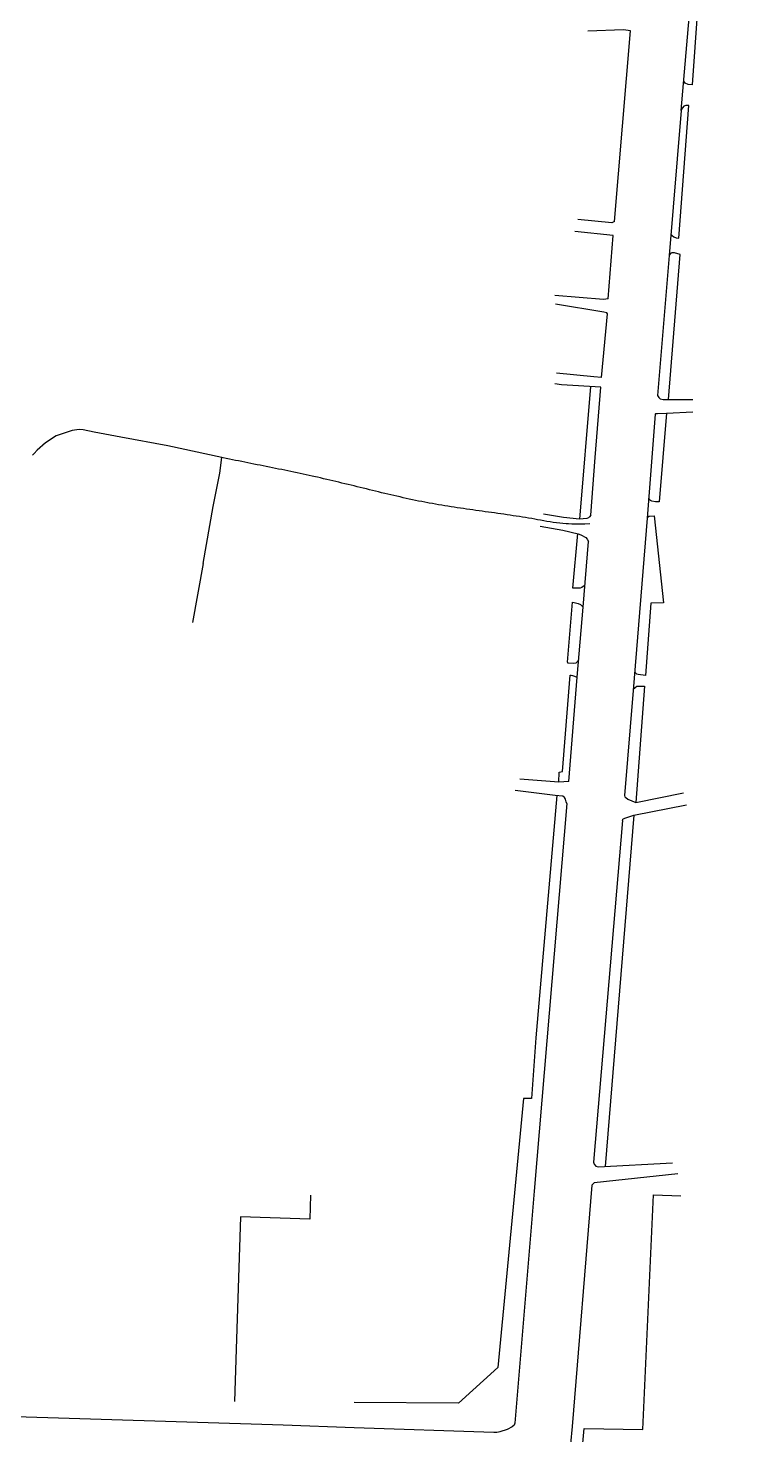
# Model space of a CAD drawing. Extents: x 563510 to 564800, y 3598549 to 3601000.
# Drawn here: x 564520.2 to 564750.7, y 3599722.7 to 3600170.4 of the extents above; entities that cross this region are included whole.
import ezdxf

# ---------------------------------------------------------------- set-up
doc = ezdxf.new("R2010")
doc.units = 0
doc.layers.add('DLSS', color=8, linetype='CONTINUOUS')
doc.layers.add('JT_JT', color=252, linetype='CONTINUOUS')

msp = doc.modelspace()

# ---------------------------------------------------------------- linework, layer by layer
at = {"layer": 'DLSS', "linetype": 'CONTINUOUS'}
for points in [[(564728.1375909252, 3600144.217932259), (564736.5809844643, 3600242.680241267)], [(564750.6602011606, 3600230.979294155), (564738.9629139486, 3600234.321779231), (564736.5514013781, 3600205.10899269), (564734.3625780315, 3600199.722563649), (564734.9844819417, 3600198.940845863), (564731.5972412176, 3600152.344869782), (564730.3874973217, 3600152.499237651), (564729.4634896399, 3600152.888056662), (564728.9400731182, 3600153.576047489)], [(564711.9538309235, 3600169.565113046), (564709.7302370631, 3600169.875615445), (564698.4227647703, 3600169.47703471)], [(564706.923158759, 3600108.819449249), (564711.9538309235, 3600169.565113046)], [(564728.1375909252, 3600144.217932259), (564724.2797090989, 3600097.999506765)], [(564724.8528383536, 3600104.865743978), (564725.3075432008, 3600104.431612727), (564725.821876823, 3600103.997911008), (564726.5540892899, 3600103.628598711), (564727.4136850713, 3600103.564888364), (564730.5402998612, 3600145.749949936), (564729.6279772656, 3600145.749949936), (564728.9759958591, 3600145.536083299), (564728.5415595411, 3600145.041317752), (564728.1375909252, 3600144.217932259)], [(564706.5001227823, 3600104.387377264), (564694.2340304856, 3600105.633535589)], [(564706.923158759, 3600108.819449249), (564706.0438032929, 3600108.492771037), (564695.2266827758, 3600109.55170056)], [(564704.8705278338, 3600084.260299537), (564706.5001227823, 3600104.387377264)], [(564724.2797090989, 3600097.999506765), (564720.5538750741, 3600053.472443172)], [(564724.0553294471, 3600052.202980608), (564727.7792658589, 3600098.393646976), (564726.0455597454, 3600098.915803708), (564725.6262676365, 3600098.915803708), (564725.1670479678, 3600098.915803708), (564724.7116143514, 3600098.676572505), (564724.2921119076, 3600098.148095632)], [(564704.8705278338, 3600084.260299537), (564703.4342852051, 3600084.01747135), (564687.8588668203, 3600085.352100604)], [(564704.634548151, 3600079.438840875), (564704.4728321575, 3600079.771316225), (564703.5439014378, 3600079.993184769), (564688.0742710491, 3600082.547217798)], [(564702.7425344303, 3600059.253139752), (564704.634548151, 3600079.438840875)], [(564702.5369169887, 3600056.130756878), (564690.0276947488, 3600056.929064289), (564687.8646882713, 3600057.177526688)], [(564702.7425344303, 3600059.253139752), (564700.3134172261, 3600059.479150412), (564688.4889545094, 3600060.553337708)], [(564699.289250296, 3600056.338014878), (564695.729647695, 3600014.134308788)], [(564700.7229339113, 3600033.776053764), (564702.5369169887, 3600056.130756878)], [(564720.5538750741, 3600053.472443172), (564720.9798745068, 3600052.83492833), (564721.4329352493, 3600052.451801889), (564722.3855123342, 3600052.196384262), (564731.8751100361, 3600052.233871404)], [(564719.8426772788, 3600047.573189396), (564717.3573712353, 3600014.493577363)], [(564723.4255799198, 3600047.834830122), (564721.1667409709, 3600019.643968982), (564719.9694203887, 3600019.676548735), (564718.745861093, 3600019.886526599), (564718.3555918697, 3600020.054412334), (564718.0775121291, 3600020.313798314), (564717.8323278874, 3600020.815286444)], [(564719.8426772788, 3600047.573189396), (564720.0902402111, 3600047.720595301), (564720.5914086677, 3600047.781957655), (564723.4255799198, 3600047.834830122), (564731.812307971, 3600048.331463129)], [(564699.3210294058, 3600015.377925882), (564700.7229339113, 3600033.776053764)], [(564683.2501443838, 3600011.885043144), (564690.5039358338, 3600010.645824131), (564695.3707953234, 3600009.499548401), (564696.207776533, 3600009.127785879), (564697.7267322764, 3600008.35327267), (564698.2537106804, 3600007.795623584), (564698.6323580942, 3600007.058677095)], [(564699.3210294058, 3600015.377925882), (564698.9310976578, 3600014.89190875), (564698.6119513778, 3600014.59171452), (564698.0816087658, 3600014.31967013), (564695.729647695, 3600014.134308788), (564690.6637726264, 3600014.677235709), (564684.2688561034, 3600015.757853236)], [(564717.3573712353, 3600014.493577363), (564712.8688955068, 3599959.610258477), (564710.1438448204, 3599926.238436667)], [(564717.3803332929, 3600014.799204092), (564717.9817112961, 3600015.044414464), (564719.5683730444, 3600015.241330717), (564722.4693538821, 3599987.520241928), (564718.4579334053, 3599987.417196587), (564716.7465105217, 3599964.421832109), (564714.3954022626, 3599964.679574734), (564714.0285559422, 3599964.826223414), (564713.6931475657, 3599965.109048142), (564713.3540273074, 3599965.542259655)], [(564697.4895738064, 3599993.246469374), (564696.9310707126, 3599992.714566609), (564696.4670736575, 3599992.37450847), (564695.9876160101, 3599992.19888763), (564693.6676307349, 3599992.219933694), (564695.2318703738, 3600009.532268946)], [(564696.9010407722, 3599986.133192962), (564698.6323580942, 3600007.058677095)], [(564691.9439539688, 3599968.595628202), (564693.5812053906, 3599987.68864758), (564694.056096574, 3599987.587666791), (564695.2910140264, 3599987.308046455), (564696.0628308429, 3599987.009146714), (564696.9010407722, 3599986.133192962)], [(564695.0695985169, 3599963.902562735), (564696.9010407722, 3599986.133192962)], [(564691.9439539688, 3599968.595628202), (564691.9409272361, 3599968.37600533), (564693.9595279165, 3599968.348185984), (564694.659692443, 3599968.446661112), (564694.9617856685, 3599968.658633763), (564695.334569447, 3599969.037622081), (564695.5190290177, 3599969.357893498)], [(564689.1648544858, 3599930.419414832), (564689.2649159458, 3599933.626257839), (564690.306808008, 3599933.855944835), (564692.7724561086, 3599964.539960862)], [(564692.341426183, 3599930.606516308), (564695.0695985169, 3599963.902562735)], [(564692.7724561086, 3599964.539960862), (564693.1442801914, 3599964.539960862), (564693.5445154855, 3599964.424724773), (564695.0695985169, 3599963.902562735)], [(564712.8995533632, 3599959.985130708), (564713.4416651061, 3599960.580732988), (564714.060067709, 3599960.978783194), (564716.1563384235, 3599960.978783194), (564716.4707811399, 3599960.978783194), (564716.4707811399, 3599960.978783194), (564713.7487044557, 3599923.932653826)], [(564692.341426183, 3599930.606516308), (564689.1648544858, 3599930.419414832), (564676.7258376781, 3599931.383623802)], [(564691.7120872675, 3599923.680016168), (564691.5651694556, 3599924.214799478), (564691.3304025751, 3599925.004708623), (564691.0017331607, 3599925.544346269), (564690.4852375867, 3599926.03705867), (564688.0319352885, 3599926.212108942), (564675.317848069, 3599927.803007571)], [(564710.1438448204, 3599926.238436667), (564710.2500826237, 3599925.800016715), (564710.5020222412, 3599925.51949101), (564711.1892698284, 3599925.006332041), (564713.7487044557, 3599923.932653826), (564728.9308688777, 3599927.012122506)], [(564691.7120872675, 3599923.680016168), (564681.338383397, 3599800.248487547), (564675.3001277054, 3599727.764232391), (564675.1191248255, 3599726.458238689), (564674.9071418878, 3599725.852931069), (564674.3166234656, 3599725.232489903), (564672.7613632389, 3599724.429376391), (564670.4127720561, 3599723.654927709), (564669.9852990044, 3599723.569480332), (564669.4058291459, 3599723.484037839), (564668.4653692673, 3599723.493529279), (564623.9569824447, 3599724.909160583), (564601.4063463899, 3599725.8368645), (564417.2328448768, 3599731.581168504), (564316.764048053, 3599735.090250789), (564313.4263367337, 3599737.143865919), (564311.589379542, 3599739.547993418), (564310.2570819022, 3599743.905476252), (564313.1433541554, 3599754.145833063), (564316.526018473, 3599767.197330143), (564324.2314607844, 3599794.737905385)], [(564688.5867905101, 3599926.172518404), (564681.8301398354, 3599849.044253455), (564680.5008679767, 3599829.742014238), (564677.9205076615, 3599829.742014238), (564669.7744042986, 3599744.182482311), (564657.2483610174, 3599732.814479569), (564624.0427929559, 3599732.976769503)], [(564709.4270681347, 3599918.253235132), (564709.5964907237, 3599918.641555644), (564710.1922514501, 3599919.02930279), (564713.0948036578, 3599919.937800965), (564729.7871391075, 3599923.192603746)], [(564709.4270681347, 3599918.253235132), (564700.2283610164, 3599809.521408712), (564700.4349490352, 3599808.876200898), (564701.0030636915, 3599808.256800225), (564701.7003018487, 3599808.024526194), (564725.3523347373, 3599809.276229011)], [(564713.0948036578, 3599919.937800965), (564703.9786282481, 3599808.145098814)], [(564727.0291590457, 3599805.842574188), (564700.4238238119, 3599802.903135135), (564699.8567823899, 3599802.449768701), (564699.7271701841, 3599802.223087927), (564693.3888496833, 3599725.419959261), (564692.9294191641, 3599719.848352555)], [(564692.9294191641, 3599719.848352555), (564693.1439989455, 3599719.237984136), (564693.6721931191, 3599719.155501918), (564696.692820618, 3599718.891558818), (564697.2258160576, 3599724.761646701), (564715.9254507415, 3599724.417683921), (564719.3140878937, 3599799.151087289), (564728.0294803012, 3599798.777586156)]]:
    msp.add_lwpolyline(points, dxfattribs=at)
at = {"layer": 'JT_JT', "linetype": 'CONTINUOUS'}
for points in [[(564575.8837774995, 3600000), (564579.0762656137, 3600018.165809938), (564581.191680504, 3600028.798278113), (564581.8919114862, 3600033.721529432), (564564.6569614164, 3600037.425602278), (564549.7281198725, 3600040.214666227), (564541.1532791918, 3600041.817394972), (564537.6932271578, 3600042.521138697), (564536.4323272455, 3600042.667796957), (564534.1911335995, 3600042.343910059), (564529.1183370748, 3600040.672426376), (564525.6765145619, 3600038.46476782), (564523.0620850566, 3600036.055106121), (564522.0651426818, 3600035.058102698), (564521.5959671746, 3600034.530280698)], [(564699.0614937919, 3600012.634234482), (564697.4129114862, 3600012.580529432), (564696.391911486, 3600012.555529432), (564695.3649114862, 3600012.541529432), (564694.3309114862, 3600012.542529432), (564693.2909114864, 3600012.564529432), (564692.2439114864, 3600012.610529431), (564691.5409114864, 3600012.657529432), (564690.489911486, 3600012.734529432), (564689.4489114862, 3600012.838529432), (564688.4169114862, 3600012.965529431), (564687.3949114862, 3600013.110529431), (564686.3799114862, 3600013.270529432), (564685.3739114864, 3600013.439529432), (564684.3749114862, 3600013.616529432), (564683.3829114862, 3600013.796529432), (564682.3969114862, 3600013.976529431), (564681.5289114862, 3600014.133529431), (564680.5509114861, 3600014.304529432), (564679.5719114862, 3600014.471529431), (564678.5919114861, 3600014.634529432), (564677.6109114862, 3600014.793529432), (564676.6279114862, 3600014.949529432), (564675.6439114864, 3600015.101529431), (564674.6599114862, 3600015.251529432), (564673.6739114864, 3600015.398529432), (564672.6879114861, 3600015.544529431), (564671.7009114862, 3600015.687529432), (564670.7139114862, 3600015.829529431), (564669.7259114862, 3600015.969529432), (564668.7369114864, 3600016.109529432), (564667.7479114862, 3600016.247529432), (564666.7579114862, 3600016.386529432), (564665.7679114863, 3600016.523529432), (564664.7779114863, 3600016.661529431), (564663.7869114861, 3600016.799529432), (564662.7959114861, 3600016.938529432), (564661.8039114863, 3600017.077529432), (564660.8119114862, 3600017.217529432), (564659.8199114861, 3600017.358529432), (564658.8279114864, 3600017.500529432), (564657.8359114862, 3600017.645529432), (564656.8429114863, 3600017.791529432), (564655.8499114861, 3600017.940529431), (564654.8569114861, 3600018.091529432), (564653.8639114861, 3600018.245529432), (564652.8709114862, 3600018.403529432), (564651.8779114862, 3600018.564529432), (564650.8839114861, 3600018.730529432), (564649.8909114861, 3600018.900529431), (564648.8969114862, 3600019.075529432), (564647.9039114864, 3600019.256529432), (564647.4869114864, 3600019.333529432), (564646.4939114864, 3600019.523529432), (564645.5039114861, 3600019.717529432), (564644.5149114862, 3600019.917529432), (564643.5279114863, 3600020.121529431), (564642.5419114862, 3600020.329529431), (564641.5579114861, 3600020.542529432), (564640.5749114864, 3600020.757529431), (564639.5939114863, 3600020.976529431), (564638.6129114862, 3600021.197529432), (564637.6339114861, 3600021.421529432), (564636.6549114862, 3600021.647529432), (564635.6779114864, 3600021.876529432), (564634.7009114862, 3600022.106529432), (564633.7249114861, 3600022.337529432), (564632.7489114864, 3600022.570529432), (564631.7739114864, 3600022.804529432), (564630.7999114863, 3600023.039529432), (564629.825911486, 3600023.275529431), (564628.8519114864, 3600023.512529432), (564627.8789114861, 3600023.749529432), (564626.9059114864, 3600023.986529432), (564625.9339114862, 3600024.224529432), (564624.9619114862, 3600024.461529432), (564623.9899114862, 3600024.699529432), (564623.0189114864, 3600024.936529432), (564622.0469114862, 3600025.172529432), (564621.0759114862, 3600025.408529431), (564620.104911486, 3600025.643529432), (564619.1349114862, 3600025.877529432), (564618.1639114863, 3600026.110529431), (564617.1929114864, 3600026.341529432), (564616.2229114863, 3600026.571529432), (564615.2529114862, 3600026.799529432), (564614.2819114862, 3600027.025529432), (564613.3119114862, 3600027.248529432), (564612.3419114863, 3600027.470529432), (564611.6369114862, 3600027.628529432), (564610.6669114862, 3600027.845529432), (564609.6949114864, 3600028.059529431), (564608.7219114861, 3600028.270529432), (564607.7489114861, 3600028.480529432), (564606.7739114864, 3600028.687529432), (564605.7989114863, 3600028.893529432), (564604.8239114862, 3600029.097529432), (564603.8469114864, 3600029.300529431), (564602.8699114862, 3600029.502529431), (564601.8929114863, 3600029.702529432), (564600.9149114862, 3600029.902529432), (564599.9369114862, 3600030.100529432), (564598.9579114863, 3600030.298529432), (564597.9789114862, 3600030.495529432), (564596.999911486, 3600030.692529432), (564596.0199114862, 3600030.888529431), (564595.0399114862, 3600031.084529432), (564594.0599114863, 3600031.279529432), (564593.0799114861, 3600031.475529432), (564592.0989114863, 3600031.670529431), (564591.1179114862, 3600031.865529431), (564590.1369114862, 3600032.061529432), (564589.1559114861, 3600032.256529432), (564588.1749114862, 3600032.452529432), (564587.1929114861, 3600032.649529432), (564586.2119114863, 3600032.846529432), (564585.2299114862, 3600033.043529432), (564584.2489114861, 3600033.242529432), (564583.2669114862, 3600033.441529432), (564582.2849114862, 3600033.641529431), (564581.8919114862, 3600033.721529432)], [(564575.8837774995, 3600000), (564572.5487592678, 3599981.292387343)], [(564610.1134978378, 3599799.011907812), (564609.8539999999, 3599791.328000001), (564587.784, 3599792.099), (564586.4134947443, 3599750)], [(564586.4134947443, 3599750), (564585.87, 3599733.305)]]:
    msp.add_lwpolyline(points, dxfattribs=at)

doc.saveas('drawing.dxf')
